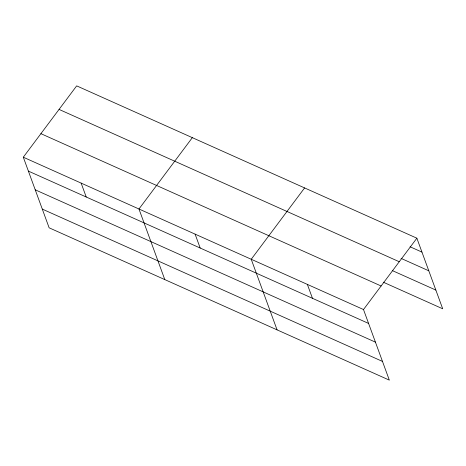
<?xml version="1.0" encoding="UTF-8"?>
<svg xmlns="http://www.w3.org/2000/svg" width="466" height="466" viewBox="0 0 466 466"><rect width="100%" height="100%" fill="white"/><g stroke="black" fill="none" stroke-linecap="round" stroke-linejoin="round"><path stroke-width="0.7" d="M23.3 157.205L363.497 309.535L389.331 380.134L49.134 227.804L23.3 157.205L76.669 85.866L416.866 238.196L442.7 308.795L383.268 282.18M192.336 137.656L138.967 209.001L164.801 279.6M304.601 187.926L251.232 259.265L277.066 329.864M363.497 309.535L416.866 238.196M410.063 246.77L421.951 252.094M401.063 258.385L428.796 270.804M59.054 109.411L399.251 261.735M392.267 270.565L435.856 290.079M40.909 133.666L381.112 285.99M28.385 171.104L368.583 323.433M35.235 189.819L375.433 342.143M42.289 209.094L382.487 361.424M307.368 284.4L312.453 298.298M195.103 234.136L200.188 248.034M81.136 183.103L86.222 197.001"/></g></svg>
